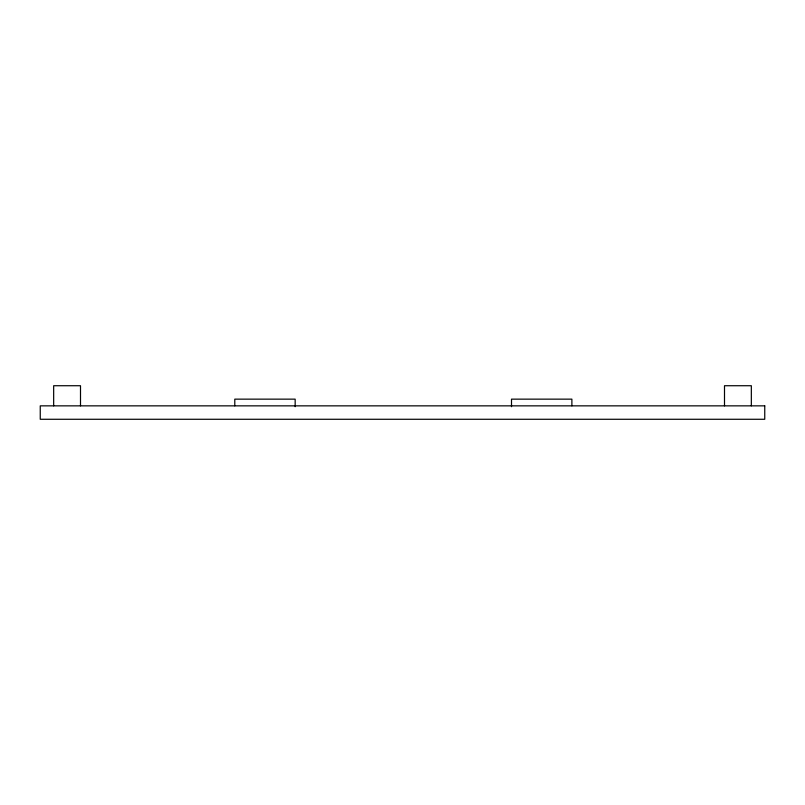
<?xml version="1.0" encoding="UTF-8"?>
<svg xmlns="http://www.w3.org/2000/svg" width="805" height="805" viewBox="0 0 805 805"><rect width="100%" height="100%" fill="white"/><g stroke="black" fill="none" stroke-linecap="round" stroke-linejoin="round"><path stroke-width="1.21" d="M751.337 405.851L751.337 385.726L724.5 385.726L724.5 405.851M571.882 405.851L571.882 399.149L511.507 399.149L511.507 406.696M295.163 406.696L295.163 399.149L234.788 399.149L234.788 405.851M80.5 405.851L80.5 385.726L53.663 385.726L53.663 405.851M764.75 405.851L40.25 405.851L40.25 419.274L764.75 419.274L764.75 405.851"/></g></svg>
